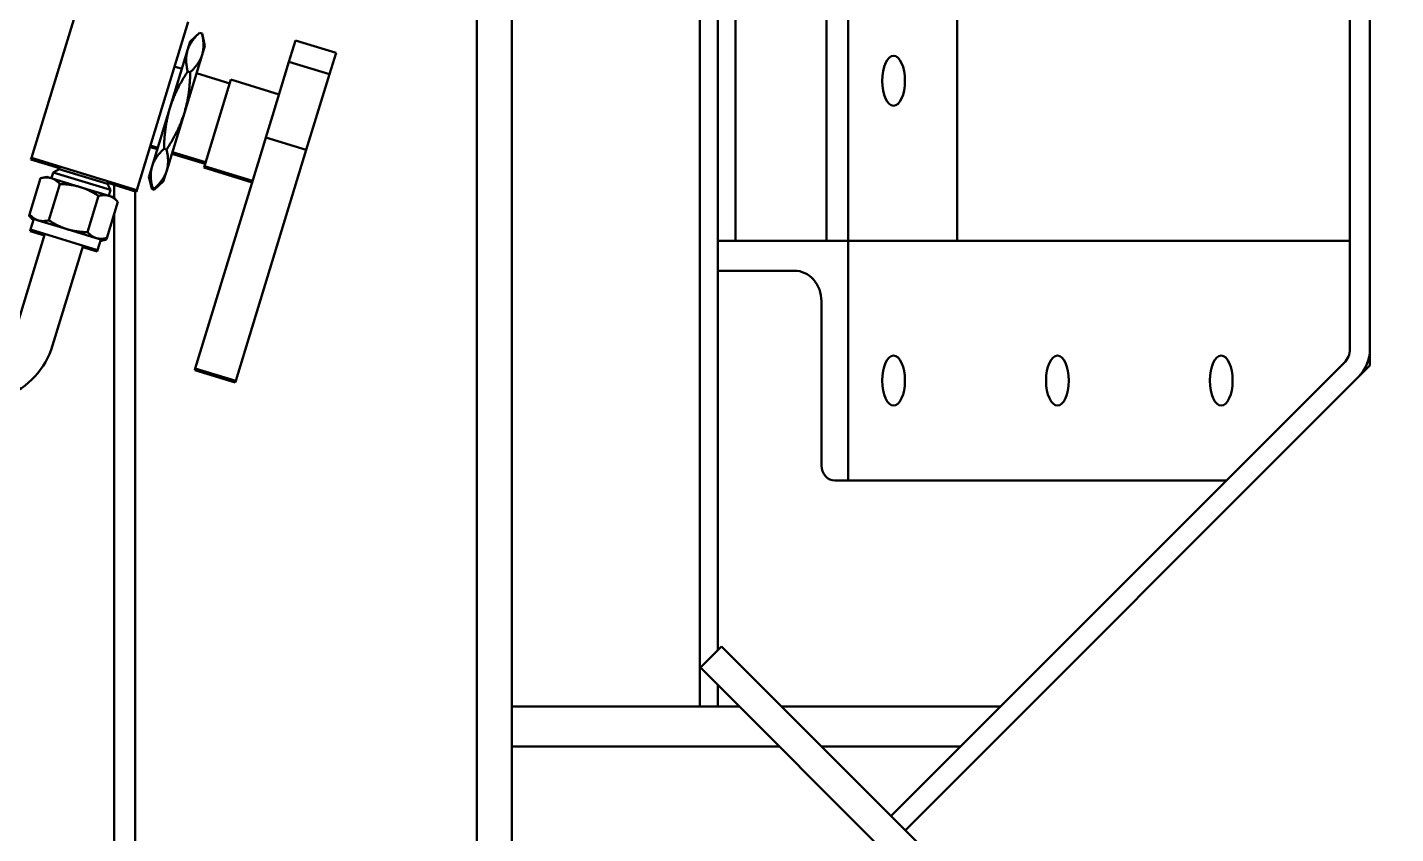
# Model space of a CAD drawing. Header units: inches. Extents: x 11 to 1621, y 11 to 1332.
# Drawn here: x 1294.15 to 1311.27, y 326.11 to 336.19 of the extents above; entities that cross this region are included whole.
import ezdxf

# ---------------------------------------------------------------- set-up
doc = ezdxf.new("R2010")
doc.units = ezdxf.units.IN
doc.header["$LTSCALE"] = 48
doc.header["$MEASUREMENT"] = 0
doc.layers.add('Visible (ANSI)', color=7, linetype='Continuous', lineweight=50)

msp = doc.modelspace()

# ---------------------------------------------------------------- linework, layer by layer
at = {"layer": 'Visible (ANSI)'}
for p, q in [((1310.696979, 349.694174), (1310.696979, 332.172727)), ((1310.946979, 349.694174), (1310.946979, 331.96562)), ((1305.785609, 333.525229), (1305.785609, 345.840782)), ((1304.41944, 333.525229), (1304.41944, 339.836814)), ((1304.15126, 333.525229), (1304.15126, 338.959637)), ((1302.563766, 327.701101), (1302.563766, 338.661158)), ((1302.791461, 328.406296), (1302.791461, 338.591544)), ((1303.009642, 333.525229), (1303.009642, 338.566009)), ((1299.774479, 325.593225), (1299.774479, 337.905966)), ((1300.214479, 321.586674), (1300.214479, 337.747198)), ((1294.203153, 334.561058), (1294.846371, 336.664929)), ((1296.166071, 336.261456), (1295.522854, 334.157585)), ((1296.191137, 336.018512), (1296.156863, 335.906406)), ((1296.191137, 336.018512), (1296.30545, 336.125111)), ((1296.30545, 336.125111), (1296.337674, 336.115259)), ((1296.372835, 335.962961), (1296.337674, 336.115259)), ((1297.42503, 335.761913), (1297.506786, 336.029326)), ((1297.506786, 336.029326), (1298.013628, 335.874369)), ((1296.156863, 335.906406), (1295.935311, 335.181745)), ((1296.117009, 335.126194), (1296.338561, 335.850856)), ((1296.338561, 335.850856), (1296.372835, 335.962961)), ((1298.013628, 335.874369), (1297.931871, 335.606956)), ((1296.086073, 335.674864), (1295.995224, 335.702639)), ((1296.157749, 335.642003), (1296.189973, 335.632151)), ((1297.218069, 335.084975), (1297.42503, 335.761913)), ((1297.931871, 335.606956), (1297.42503, 335.761913)), ((1296.683763, 335.492131), (1296.267771, 335.619313)), ((1296.698192, 335.539325), (1296.367812, 334.458701)), ((1297.300664, 335.355131), (1296.698192, 335.539325)), ((1297.931871, 335.606956), (1297.642315, 334.659862)), ((1295.935311, 335.181745), (1295.71376, 334.457084)), ((1295.895458, 334.401533), (1296.117009, 335.126194)), ((1297.218069, 335.084975), (1297.135474, 334.814819)), ((1297.135474, 334.814819), (1297.101129, 334.702481)), ((1297.135474, 334.814819), (1297.642315, 334.659862)), ((1295.778566, 334.669054), (1295.687717, 334.696829)), ((1295.78455, 334.688627), (1295.693701, 334.716402)), ((1295.862348, 334.675788), (1295.894572, 334.665936)), ((1296.38224, 334.505894), (1295.966248, 334.633076)), ((1296.252511, 331.926778), (1297.101129, 334.702481)), ((1297.642315, 334.659862), (1296.759353, 331.771821)), ((1294.197169, 334.541486), (1294.203153, 334.561058)), ((1294.555353, 334.431978), (1294.197169, 334.541486)), ((1295.522854, 334.157585), (1294.203153, 334.561058)), ((1294.551396, 334.419036), (1294.561337, 334.45155)), ((1295.71376, 334.457084), (1295.679486, 334.344978)), ((1296.376257, 334.486322), (1295.960264, 334.613503)), ((1296.367812, 334.458701), (1296.361828, 334.439128)), ((1296.970284, 334.274506), (1296.367812, 334.458701)), ((1294.318768, 334.307082), (1294.180228, 333.853939)), ((1294.394917, 334.324662), (1294.318768, 334.307082)), ((1294.45097, 334.307525), (1294.394917, 334.324662)), ((1294.8133, 334.19675), (1294.45097, 334.307525)), ((1294.454686, 334.306389), (1294.477038, 334.379499)), ((1294.551396, 334.419036), (1294.477038, 334.379499)), ((1295.194266, 334.16022), (1294.477038, 334.379499)), ((1295.154729, 334.234579), (1294.551396, 334.419036)), ((1295.679486, 334.344978), (1295.673502, 334.325406)), ((1295.673502, 334.325406), (1295.708663, 334.173108)), ((1295.679486, 334.344978), (1295.714647, 334.192681)), ((1295.861184, 334.289428), (1295.746871, 334.182829)), ((1295.8552, 334.269855), (1295.861184, 334.289428)), ((1295.861184, 334.289428), (1295.895458, 334.401533)), ((1296.9643, 334.254934), (1296.361828, 334.439128)), ((1294.560322, 334.233232), (1294.421782, 333.780088)), ((1295.175631, 334.085974), (1294.8133, 334.19675)), ((1295.154729, 334.234579), (1295.16467, 334.267093)), ((1295.154729, 334.234579), (1295.194266, 334.16022)), ((1295.51687, 334.138013), (1295.158686, 334.247521)), ((1295.171914, 334.08711), (1295.194266, 334.16022)), ((1295.239479, 334.060477), (1295.239479, 334.222819)), ((1295.499479, 291.942735), (1295.499479, 334.143329)), ((1295.522854, 334.157585), (1295.51687, 334.138013)), ((1295.708663, 334.173108), (1295.740887, 334.163256)), ((1295.714647, 334.192681), (1295.746871, 334.182829)), ((1295.8552, 334.269855), (1295.740887, 334.163256)), ((1295.043429, 334.085531), (1294.904889, 333.632388)), ((1295.284983, 334.011681), (1295.146443, 333.558537)), ((1295.231684, 334.068837), (1295.175631, 334.085974)), ((1295.231684, 334.068837), (1295.284983, 334.011681)), ((1294.180228, 333.853939), (1294.174244, 333.834366)), ((1294.227544, 333.77721), (1294.174244, 333.834366)), ((1294.233528, 333.796782), (1294.180228, 333.853939)), ((1294.19318, 333.664812), (1294.233528, 333.796782)), ((1294.233528, 333.796782), (1294.28958, 333.779645)), ((1294.28958, 333.779645), (1294.651911, 333.66887)), ((1295.239479, 291.942735), (1295.239479, 333.862845)), ((1294.372488, 333.609992), (1293.990322, 332.359987)), ((1294.187196, 333.64524), (1294.19318, 333.664812)), ((1294.366504, 333.59042), (1294.187196, 333.64524)), ((1295.029947, 333.408987), (1294.19318, 333.664812)), ((1294.651911, 333.66887), (1295.014242, 333.558094)), ((1294.85064, 333.463807), (1294.468475, 332.213801)), ((1295.023963, 333.389414), (1294.844656, 333.444234)), ((1295.014242, 333.558094), (1295.070294, 333.540957)), ((1295.029947, 333.408987), (1295.070294, 333.540957)), ((1295.06431, 333.521385), (1295.140459, 333.538965)), ((1295.070294, 333.540957), (1295.146443, 333.558537)), ((1295.146443, 333.558537), (1295.140459, 333.538965)), ((1304.41944, 333.525229), (1302.791461, 333.525229)), ((1304.41944, 333.525229), (1304.254735, 333.525229)), ((1304.41944, 330.525229), (1304.41944, 333.525229)), ((1304.41944, 333.525229), (1310.696979, 333.525229)), ((1305.785609, 333.525229), (1304.41944, 333.525229)), ((1295.023963, 333.389414), (1295.029947, 333.408987)), ((1302.791461, 333.150229), (1303.747269, 333.150229)), ((1304.08558, 332.770229), (1304.08558, 330.715229)), ((1296.246528, 331.907206), (1296.252511, 331.926778)), ((1296.753369, 331.752249), (1296.246528, 331.907206)), ((1296.759353, 331.771821), (1296.252511, 331.926778)), ((1310.623756, 331.99595), (1304.958765, 326.330959)), ((1310.946979, 331.96562), (1305.135541, 326.154182)), ((1296.759353, 331.771821), (1296.753369, 331.752249)), ((1304.254735, 330.525229), (1304.41944, 330.525229)), ((1304.41944, 330.525229), (1309.153035, 330.525229)), ((1302.572279, 328.187114), (1302.837444, 328.452279)), ((1302.837444, 328.452279), (1322.282881, 309.006843)), ((1322.017716, 308.741678), (1302.572279, 328.187114)), ((1302.791461, 327.701101), (1302.791461, 327.967932)), ((1303.058292, 327.701101), (1300.214479, 327.701101)), ((1302.791461, 327.701101), (1302.563766, 327.701101)), ((1306.328907, 327.701101), (1303.588623, 327.701101)), ((1303.558292, 327.201101), (1300.214479, 327.201101)), ((1305.828907, 327.201101), (1304.088623, 327.201101))]:
    msp.add_line(p, q, dxfattribs=at)
msp.add_circle((1247.196979, 358.380235), 48.3125, dxfattribs=at)
for centre, radius, start, end in [((1247.196979, 358.380235), 50.625, 330.4164882, 354.5628914), ((1247.196979, 358.380235), 51.6875, 330.5600044, 338.3089684), ((1293.51217, 332.506173), 1, 240, 343), ((1310.446979, 332.172727), 0.25, 315, 0), ((1310.446979, 332.172727), 0.5, 315, 0)]:
    msp.add_arc(centre, radius, start, end, dxfattribs=at)
for centre in [(1304.988677, 335.525229), (1304.988677, 331.775229), (1307.037932, 331.775229), (1309.087187, 331.775229)]:
    msp.add_ellipse(centre, major_axis=(0, -0.3125), ratio=0.45538998, dxfattribs=at)
for centre, major_axis, ratio, start_param, end_param in [((1303.747269, 332.770229), (0, 0.38), 0.890292068, 4.71238898, 6.283185307), ((1310.908747, 331.775229), (0, 0.3125), 0.45538998, 6.011184299, 6.072817215), ((1304.254735, 330.715229), (0, -0.19), 0.890292068, 4.71238898, 6.283185307)]:
    msp.add_ellipse(centre, major_axis=major_axis, ratio=ratio, start_param=start_param, end_param=end_param, dxfattribs=at)
for points, weights in [([(1296.30545, 336.125111), (1296.191137, 336.018512), (1296.156863, 335.906406)], [1, 1.0379548493, 1]), ([(1296.338561, 335.850856), (1296.372835, 335.962961), (1296.337674, 336.115259)], [1, 1.0379548493, 1]), ([(1296.156863, 335.906406), (1296.122589, 335.794301), (1296.157749, 335.642003)], [1, 1.0379548493, 1]), ([(1296.189973, 335.632151), (1296.304286, 335.73875), (1296.338561, 335.850856)], [1, 1.0379548493, 1]), ([(1296.157749, 335.642003), (1296.00386, 335.405956), (1295.935311, 335.181745)], [1, 1.0379548493, 1]), ([(1296.117009, 335.126194), (1296.185558, 335.350405), (1296.189973, 335.632151)], [1, 1.0379548493, 1]), ([(1295.935311, 335.181745), (1295.866763, 334.957534), (1295.862348, 334.675788)], [1, 1.0379548493, 1]), ([(1295.894572, 334.665936), (1296.048461, 334.901984), (1296.117009, 335.126194)], [1, 1.0379548493, 1]), ([(1295.862348, 334.675788), (1295.748034, 334.569189), (1295.71376, 334.457084)], [1, 1.0379548493, 1]), ([(1295.895458, 334.401533), (1295.929732, 334.513639), (1295.894572, 334.665936)], [1, 1.0379548493, 1]), ([(1295.71376, 334.457084), (1295.679486, 334.344978), (1295.714647, 334.192681)], [1, 1.0379548493, 1]), ([(1294.45097, 334.307525), (1294.394917, 334.324662), (1294.318768, 334.307082)], [1, 1.0379548493, 1]), ([(1294.560322, 334.233232), (1294.507022, 334.290388), (1294.45097, 334.307525)], [1, 1.0379548493, 1]), ([(1295.691032, 334.294969), (1295.693516, 334.238718), (1295.708663, 334.173108)], [1.01851190069, 1.01600514506, 1]), ([(1295.746871, 334.182829), (1295.861184, 334.289428), (1295.895458, 334.401533)], [1, 1.0379548493, 1]), ([(1294.8133, 334.19675), (1294.701195, 334.231024), (1294.560322, 334.233232)], [1, 1.0379548493, 1]), ([(1295.043429, 334.085531), (1294.925406, 334.162476), (1294.8133, 334.19675)], [1, 1.0379548493, 1]), ([(1295.740887, 334.163256), (1295.790133, 334.209179), (1295.823648, 334.254424)], [1, 1.01600514506, 1.01851190069]), ([(1295.175631, 334.085974), (1295.119578, 334.103111), (1295.043429, 334.085531)], [1, 1.0379548493, 1]), ([(1295.284983, 334.011681), (1295.231684, 334.068837), (1295.175631, 334.085974)], [1, 1.0379548493, 1]), ([(1294.174244, 333.834366), (1294.202347, 333.80423), (1294.230149, 333.785731)], [1, 1.01965956375, 1.01895290532]), ([(1294.180228, 333.853939), (1294.233528, 333.796782), (1294.28958, 333.779645)], [1, 1.0379548493, 1]), ([(1294.28958, 333.779645), (1294.345633, 333.762508), (1294.421782, 333.780088)], [1, 1.0379548493, 1]), ([(1294.421782, 333.780088), (1294.539806, 333.703144), (1294.651911, 333.66887)], [1, 1.0379548493, 1]), ([(1294.651911, 333.66887), (1294.764016, 333.634596), (1294.904889, 333.632388)], [1, 1.0379548493, 1]), ([(1294.904889, 333.632388), (1294.958189, 333.575231), (1295.014242, 333.558094)], [1, 1.0379548493, 1]), ([(1295.014242, 333.558094), (1295.070294, 333.540957), (1295.146443, 333.558537)], [1, 1.0379548493, 1]), ([(1295.066916, 333.529906), (1295.100309, 333.529695), (1295.140459, 333.538965)], [1.01895290532, 1.01965956375, 1])]:
    msp.add_rational_spline(points, weights, degree=2, dxfattribs=at)

doc.saveas('drawing.dxf')
